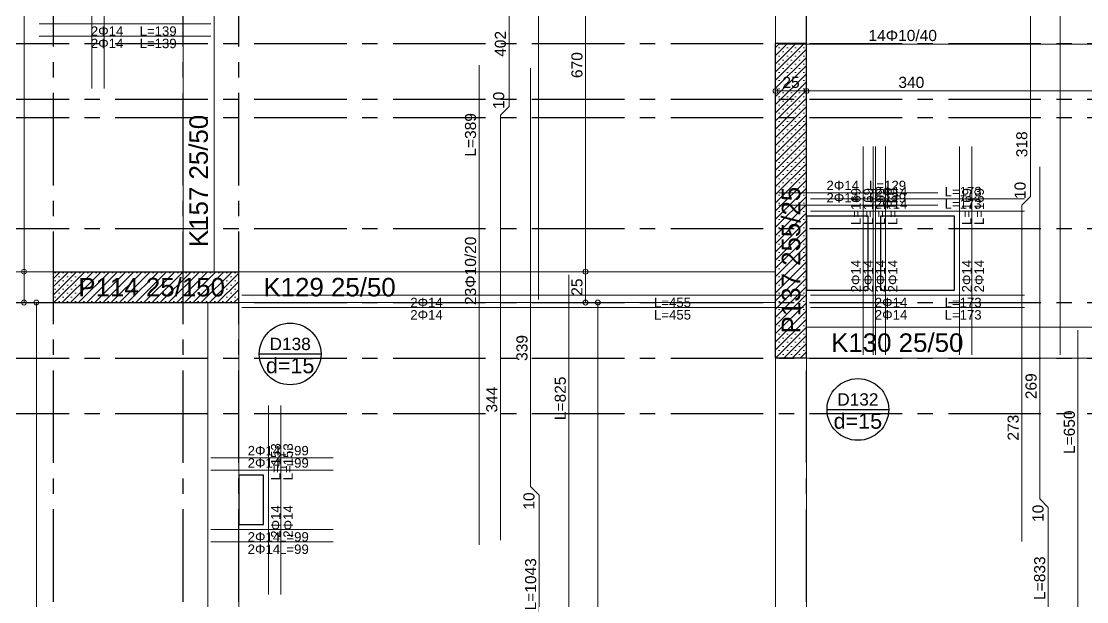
# Model space of a CAD drawing. Header units: millimetres. Extents: x 2232 to 85269, y -3593 to 5869.
# Drawn here: x 51229 to 52092, y 3495 to 3966 of the extents above; entities that cross this region are included whole.
import ezdxf

# ---------------------------------------------------------------- set-up
doc = ezdxf.new("R2010")
doc.units = ezdxf.units.MM
doc.linetypes.add('CENTER2', pattern=[112.5, 75, -12.5, 12.5, -12.5])
doc.linetypes.add('DASHDOT2', pattern=[12.7, 6.35, -3.175, 0, -3.175])
doc.layers.add('aks', color=251, linetype='DASHDOT2', lineweight=35)
for name, color, linetype in [('Donatı Topl. Uzun. Yazısı', 7, 'Continuous'), ('Donatı Uz. Yazısı', 7, 'Continuous'), ('Donatı Yazısı', 7, 'Continuous'), ('Donatı Çizgisi', 7, 'Continuous'), ('Döşeme', 7, 'Continuous'), ('Döşeme Boşluğu', 7, 'Continuous'), ('Kiriş', 7, 'Continuous'), ('Panel', 7, 'Continuous'), ('Standart', 7, 'Continuous'), ('Ölçülendirme', 7, 'Continuous')]:
    doc.layers.add(name, color=color, linetype=linetype)
doc.styles.add('arial_1_18', font='arial.ttf', dxfattribs={"height": 0.2})
pattern_1 = [(45, (0, 0), (-3.314563, 3.314563), []), (45, (3.3146, 0), (-3.314563, 3.314563), [0, -4.6875])]

# ---------------------------------------------------------------- blocks, each defined once
blk = doc.blocks.new('IDE382Entity2650')
at = {"layer": 'Döşeme Boşluğu', "color": 8, "linetype": 'Continuous', "lineweight": -3}
blk.add_lwpolyline([(1580, 815), (1580, 875)], dxfattribs=at)
blk = doc.blocks.new('IDE382Entity2651')
at = {"layer": 'Döşeme Boşluğu', "color": 8, "linetype": 'Continuous', "lineweight": -3}
blk.add_lwpolyline([(1580, 875), (1520, 875)], dxfattribs=at)
blk = doc.blocks.new('IDE382Entity2652')
at = {"layer": 'Döşeme Boşluğu', "color": 8, "linetype": 'Continuous', "lineweight": -3}
blk.add_lwpolyline([(1520, 875), (1520, 815)], dxfattribs=at)
blk = doc.blocks.new('IDE382Entity2653')
at = {"layer": 'Döşeme Boşluğu', "color": 8, "linetype": 'Continuous', "lineweight": -3}
blk.add_lwpolyline([(1520, 815), (1580, 815)], dxfattribs=at)
blk = doc.blocks.new('IDE382Entity2654')
at = {"layer": 'Donatı Çizgisi', "color": 5, "linetype": 'Continuous', "lineweight": 5}
blk.add_lwpolyline([(1516, 762.5), (1516, 931.59)], dxfattribs=at)
at = {"layer": 'Donatı Topl. Uzun. Yazısı', "color": 1, "linetype": 'Continuous', "lineweight": 5, "style": 'arial_1_18'}
blk.add_text('L=169', height=7.65, rotation=90, dxfattribs=at).set_placement((1513.88, 867.76))
at = {"layer": 'Donatı Yazısı', "color": 5, "linetype": 'Continuous', "lineweight": 5, "style": 'arial_1_18'}
blk.add_text('2Φ14', height=7.65, rotation=90, dxfattribs=at).set_placement((1513.88, 813.23))
blk = doc.blocks.new('IDE382Entity2655')
at = {"layer": 'Donatı Çizgisi', "color": 5, "linetype": 'Continuous', "lineweight": 5}
blk.add_lwpolyline([(1506, 762.5), (1506, 931.59)], dxfattribs=at)
at = {"layer": 'Donatı Topl. Uzun. Yazısı', "color": 1, "linetype": 'Continuous', "lineweight": 5, "style": 'arial_1_18'}
blk.add_text('L=169', height=7.65, rotation=90, dxfattribs=at).set_placement((1503.88, 867.76))
at = {"layer": 'Donatı Yazısı', "color": 5, "linetype": 'Continuous', "lineweight": 5, "style": 'arial_1_18'}
blk.add_text('2Φ14', height=7.65, rotation=90, dxfattribs=at).set_placement((1503.88, 813.23))
blk = doc.blocks.new('IDE382Entity2656')
at = {"layer": 'Donatı Çizgisi', "color": 5, "linetype": 'Continuous', "lineweight": 5}
blk.add_lwpolyline([(1463.41, 879), (1636.59, 879)], dxfattribs=at)
at = {"layer": 'Donatı Topl. Uzun. Yazısı', "color": 1, "linetype": 'Continuous', "lineweight": 5, "style": 'arial_1_18'}
blk.add_text('L=173', height=7.65, dxfattribs=at).set_placement((1571.94, 881.12))
at = {"layer": 'Donatı Yazısı', "color": 5, "linetype": 'Continuous', "lineweight": 5, "style": 'arial_1_18'}
blk.add_text('2Φ14', height=7.65, dxfattribs=at).set_placement((1515.36, 881.12))
blk = doc.blocks.new('IDE382Entity2657')
at = {"layer": 'Donatı Çizgisi', "color": 5, "linetype": 'Continuous', "lineweight": 5}
blk.add_lwpolyline([(1463.41, 889), (1636.59, 889)], dxfattribs=at)
at = {"layer": 'Donatı Topl. Uzun. Yazısı', "color": 1, "linetype": 'Continuous', "lineweight": 5, "style": 'arial_1_18'}
blk.add_text('L=173', height=7.65, dxfattribs=at).set_placement((1571.94, 891.12))
at = {"layer": 'Donatı Yazısı', "color": 5, "linetype": 'Continuous', "lineweight": 5, "style": 'arial_1_18'}
blk.add_text('2Φ14', height=7.65, dxfattribs=at).set_placement((1515.36, 891.12))
blk = doc.blocks.new('IDE382Entity2658')
at = {"layer": 'Donatı Çizgisi', "color": 5, "linetype": 'Continuous', "lineweight": 5}
blk.add_lwpolyline([(1584, 762.5), (1584, 931.59)], dxfattribs=at)
at = {"layer": 'Donatı Topl. Uzun. Yazısı', "color": 1, "linetype": 'Continuous', "lineweight": 5, "style": 'arial_1_18'}
blk.add_text('L=169', height=7.65, rotation=90, dxfattribs=at).set_placement((1593.78, 867.76))
at = {"layer": 'Donatı Yazısı', "color": 5, "linetype": 'Continuous', "lineweight": 5, "style": 'arial_1_18'}
blk.add_text('2Φ14', height=7.65, rotation=90, dxfattribs=at).set_placement((1593.78, 813.23))
blk = doc.blocks.new('IDE382Entity2659')
at = {"layer": 'Donatı Çizgisi', "color": 5, "linetype": 'Continuous', "lineweight": 5}
blk.add_lwpolyline([(1594, 762.5), (1594, 931.59)], dxfattribs=at)
at = {"layer": 'Donatı Topl. Uzun. Yazısı', "color": 1, "linetype": 'Continuous', "lineweight": 5, "style": 'arial_1_18'}
blk.add_text('L=169', height=7.65, rotation=90, dxfattribs=at).set_placement((1603.78, 867.76))
at = {"layer": 'Donatı Yazısı', "color": 5, "linetype": 'Continuous', "lineweight": 5, "style": 'arial_1_18'}
blk.add_text('2Φ14', height=7.65, rotation=90, dxfattribs=at).set_placement((1603.78, 813.23))
blk = doc.blocks.new('IDE382Entity2660')
at = {"layer": 'Donatı Çizgisi', "color": 5, "linetype": 'Continuous', "lineweight": 5}
blk.add_lwpolyline([(1463.41, 811), (1636.59, 811)], dxfattribs=at)
at = {"layer": 'Donatı Topl. Uzun. Yazısı', "color": 1, "linetype": 'Continuous', "lineweight": 5, "style": 'arial_1_18'}
blk.add_text('L=173', height=7.65, dxfattribs=at).set_placement((1571.94, 801.22))
at = {"layer": 'Donatı Yazısı', "color": 5, "linetype": 'Continuous', "lineweight": 5, "style": 'arial_1_18'}
blk.add_text('2Φ14', height=7.65, dxfattribs=at).set_placement((1515.36, 801.22))
blk = doc.blocks.new('IDE382Entity2661')
at = {"layer": 'Donatı Çizgisi', "color": 5, "linetype": 'Continuous', "lineweight": 5}
blk.add_lwpolyline([(1463.41, 801), (1636.59, 801)], dxfattribs=at)
at = {"layer": 'Donatı Topl. Uzun. Yazısı', "color": 1, "linetype": 'Continuous', "lineweight": 5, "style": 'arial_1_18'}
blk.add_text('L=173', height=7.65, dxfattribs=at).set_placement((1571.94, 791.22))
at = {"layer": 'Donatı Yazısı', "color": 5, "linetype": 'Continuous', "lineweight": 5, "style": 'arial_1_18'}
blk.add_text('2Φ14', height=7.65, dxfattribs=at).set_placement((1515.36, 791.22))
blk = doc.blocks.new('IDE382Entity2662')
at = {"layer": 'Döşeme Boşluğu', "color": 8, "linetype": 'Continuous', "lineweight": -3}
blk.add_lwpolyline([(1510, 815), (1510, 875)], dxfattribs=at)
blk = doc.blocks.new('IDE382Entity2663')
at = {"layer": 'Döşeme Boşluğu', "color": 8, "linetype": 'Continuous', "lineweight": -3}
blk.add_lwpolyline([(1510, 875), (1460, 875)], dxfattribs=at)
blk = doc.blocks.new('IDE382Entity2664')
at = {"layer": 'Döşeme Boşluğu', "color": 8, "linetype": 'Continuous', "lineweight": -3}
blk.add_lwpolyline([(1460, 875), (1460, 815)], dxfattribs=at)
blk = doc.blocks.new('IDE382Entity2665')
at = {"layer": 'Döşeme Boşluğu', "color": 8, "linetype": 'Continuous', "lineweight": -3}
blk.add_lwpolyline([(1460, 815), (1510, 815)], dxfattribs=at)
blk = doc.blocks.new('IDE382Entity2666')
at = {"layer": 'Donatı Çizgisi', "color": 5, "linetype": 'Continuous', "lineweight": 5}
blk.add_lwpolyline([(1437.5, 884), (1566.59, 884)], dxfattribs=at)
at = {"layer": 'Donatı Topl. Uzun. Yazısı', "color": 1, "linetype": 'Continuous', "lineweight": 5, "style": 'arial_1_18'}
blk.add_text('L=129', height=7.65, dxfattribs=at).set_placement((1510.76, 886.12))
at = {"layer": 'Donatı Yazısı', "color": 5, "linetype": 'Continuous', "lineweight": 5, "style": 'arial_1_18'}
blk.add_text('2Φ14', height=7.65, dxfattribs=at).set_placement((1476.23, 886.12))
blk = doc.blocks.new('IDE382Entity2667')
at = {"layer": 'Donatı Çizgisi', "color": 5, "linetype": 'Continuous', "lineweight": 5}
blk.add_lwpolyline([(1437.5, 894), (1566.59, 894)], dxfattribs=at)
at = {"layer": 'Donatı Topl. Uzun. Yazısı', "color": 1, "linetype": 'Continuous', "lineweight": 5, "style": 'arial_1_18'}
blk.add_text('L=129', height=7.65, dxfattribs=at).set_placement((1510.76, 896.12))
at = {"layer": 'Donatı Yazısı', "color": 5, "linetype": 'Continuous', "lineweight": 5, "style": 'arial_1_18'}
blk.add_text('2Φ14', height=7.65, dxfattribs=at).set_placement((1476.23, 896.12))
blk = doc.blocks.new('IDE382Entity2668')
at = {"layer": 'Donatı Çizgisi', "color": 5, "linetype": 'Continuous', "lineweight": 5}
blk.add_lwpolyline([(1514, 762.5), (1514, 931.59)], dxfattribs=at)
at = {"layer": 'Donatı Topl. Uzun. Yazısı', "color": 1, "linetype": 'Continuous', "lineweight": 5, "style": 'arial_1_18'}
blk.add_text('L=169', height=7.65, rotation=90, dxfattribs=at).set_placement((1523.78, 867.76))
at = {"layer": 'Donatı Yazısı', "color": 5, "linetype": 'Continuous', "lineweight": 5, "style": 'arial_1_18'}
blk.add_text('2Φ14', height=7.65, rotation=90, dxfattribs=at).set_placement((1523.78, 813.23))
blk = doc.blocks.new('IDE382Entity2669')
at = {"layer": 'Donatı Çizgisi', "color": 5, "linetype": 'Continuous', "lineweight": 5}
blk.add_lwpolyline([(1524, 762.5), (1524, 931.59)], dxfattribs=at)
at = {"layer": 'Donatı Topl. Uzun. Yazısı', "color": 1, "linetype": 'Continuous', "lineweight": 5, "style": 'arial_1_18'}
blk.add_text('L=169', height=7.65, rotation=90, dxfattribs=at).set_placement((1533.78, 867.76))
at = {"layer": 'Donatı Yazısı', "color": 5, "linetype": 'Continuous', "lineweight": 5, "style": 'arial_1_18'}
blk.add_text('2Φ14', height=7.65, rotation=90, dxfattribs=at).set_placement((1533.78, 813.23))
blk = doc.blocks.new('IDE382Entity2670')
at = {"layer": 'Donatı Çizgisi', "color": 5, "linetype": 'Continuous', "lineweight": 5}
blk.add_lwpolyline([(1002.5, 811), (1457.5, 811)], dxfattribs=at)
at = {"layer": 'Donatı Topl. Uzun. Yazısı', "color": 1, "linetype": 'Continuous', "lineweight": 5, "style": 'arial_1_18'}
blk.add_text('L=455', height=7.65, dxfattribs=at).set_placement((1336.48, 801.22))
at = {"layer": 'Donatı Yazısı', "color": 5, "linetype": 'Continuous', "lineweight": 5, "style": 'arial_1_18'}
blk.add_text('2Φ14', height=7.65, dxfattribs=at).set_placement((1139, 801.22))
blk = doc.blocks.new('IDE382Entity2671')
at = {"layer": 'Donatı Çizgisi', "color": 5, "linetype": 'Continuous', "lineweight": 5}
blk.add_lwpolyline([(1002.5, 801), (1457.5, 801)], dxfattribs=at)
at = {"layer": 'Donatı Topl. Uzun. Yazısı', "color": 1, "linetype": 'Continuous', "lineweight": 5, "style": 'arial_1_18'}
blk.add_text('L=455', height=7.65, dxfattribs=at).set_placement((1336.48, 791.22))
at = {"layer": 'Donatı Yazısı', "color": 5, "linetype": 'Continuous', "lineweight": 5, "style": 'arial_1_18'}
blk.add_text('2Φ14', height=7.65, dxfattribs=at).set_placement((1139, 791.22))
blk = doc.blocks.new('IDE382Entity2688')
at = {"layer": 'Donatı Çizgisi', "color": 5, "linetype": 'Continuous', "lineweight": 5}
blk.add_lwpolyline([(838.41, 1031), (977.5, 1031)], dxfattribs=at)
at = {"layer": 'Donatı Topl. Uzun. Yazısı', "color": 1, "linetype": 'Continuous', "lineweight": 5, "style": 'arial_1_18'}
blk.add_text('L=139', height=7.65, dxfattribs=at).set_placement((919.67, 1021.23))
at = {"layer": 'Donatı Yazısı', "color": 5, "linetype": 'Continuous', "lineweight": 5, "style": 'arial_1_18'}
blk.add_text('2Φ14', height=7.65, dxfattribs=at).set_placement((880.14, 1021.23))
blk = doc.blocks.new('IDE382Entity2689')
at = {"layer": 'Donatı Çizgisi', "color": 5, "linetype": 'Continuous', "lineweight": 5}
blk.add_lwpolyline([(838.41, 1021), (977.5, 1021)], dxfattribs=at)
at = {"layer": 'Donatı Topl. Uzun. Yazısı', "color": 1, "linetype": 'Continuous', "lineweight": 5, "style": 'arial_1_18'}
blk.add_text('L=139', height=7.65, dxfattribs=at).set_placement((919.67, 1011.23))
at = {"layer": 'Donatı Yazısı', "color": 5, "linetype": 'Continuous', "lineweight": 5, "style": 'arial_1_18'}
blk.add_text('2Φ14', height=7.65, dxfattribs=at).set_placement((880.14, 1011.23))
blk = doc.blocks.new('IDE382Entity2690')
at = {"layer": 'Donatı Çizgisi', "color": 5, "linetype": 'Continuous', "lineweight": 5}
blk.add_lwpolyline([(891, 978.41), (891, 1211.59)], dxfattribs=at)
at = {"layer": 'Donatı Topl. Uzun. Yazısı', "color": 1, "linetype": 'Continuous', "lineweight": 5, "style": 'arial_1_18'}
blk.add_text('L=233', height=7.65, rotation=90, dxfattribs=at).set_placement((888.87, 1169.92))
at = {"layer": 'Donatı Yazısı', "color": 5, "linetype": 'Continuous', "lineweight": 5, "style": 'arial_1_18'}
blk.add_text('2Φ14', height=7.65, rotation=90, dxfattribs=at).set_placement((888.87, 1048.36))
blk = doc.blocks.new('IDE382Entity2691')
at = {"layer": 'Donatı Çizgisi', "color": 5, "linetype": 'Continuous', "lineweight": 5}
blk.add_lwpolyline([(881, 978.41), (881, 1211.59)], dxfattribs=at)
at = {"layer": 'Donatı Topl. Uzun. Yazısı', "color": 1, "linetype": 'Continuous', "lineweight": 5, "style": 'arial_1_18'}
blk.add_text('L=233', height=7.65, rotation=90, dxfattribs=at).set_placement((878.87, 1169.92))
at = {"layer": 'Donatı Yazısı', "color": 5, "linetype": 'Continuous', "lineweight": 5, "style": 'arial_1_18'}
blk.add_text('2Φ14', height=7.65, rotation=90, dxfattribs=at).set_placement((878.87, 1048.36))
blk = doc.blocks.new('IDE382Entity2804')
at = {"layer": 'Kiriş', "color": 4, "linetype": 'Continuous', "lineweight": 5}
blk.add_lwpolyline([(1460, 760), (1800, 760)], dxfattribs=at)
blk = doc.blocks.new('IDE382Entity2805')
at = {"layer": 'Kiriş', "color": 4, "linetype": 'Continuous', "lineweight": 5}
blk.add_lwpolyline([(1460, 785), (1800, 785)], dxfattribs=at)
blk = doc.blocks.new('IDE382Entity2806')
at = {"layer": 'Kiriş', "color": 159, "linetype": 'Continuous', "lineweight": 5, "style": 'arial_1_18'}
blk.add_text('K130 25/50', height=15, dxfattribs=at).set_placement((1480, 765))
blk = doc.blocks.new('IDE382Entity2822')
at = {"layer": 'Kiriş', "color": 4, "linetype": 'Continuous', "lineweight": 5}
blk.add_lwpolyline([(1460, 1015), (1460, 1315)], dxfattribs=at)
blk = doc.blocks.new('IDE382Entity2823')
at = {"layer": 'Kiriş', "color": 4, "linetype": 'Continuous', "lineweight": 5}
blk.add_lwpolyline([(1435, 1015), (1435, 1315)], dxfattribs=at)
blk = doc.blocks.new('IDE382Entity2828')
at = {"layer": 'Kiriş', "color": 4, "linetype": 'Continuous', "lineweight": 5}
blk.add_lwpolyline([(980, 830), (980, 1500)], dxfattribs=at)
blk = doc.blocks.new('IDE382Entity2829')
at = {"layer": 'Kiriş', "color": 4, "linetype": 'Continuous', "lineweight": 5}
blk.add_lwpolyline([(955, 830), (955, 1500)], dxfattribs=at)
blk = doc.blocks.new('IDE382Entity2830')
at = {"layer": 'Kiriş', "color": 159, "linetype": 'Continuous', "lineweight": 5, "style": 'arial_1_18'}
blk.add_text('K157 25/50', height=15, rotation=90, dxfattribs=at).set_placement((975, 850))
blk = doc.blocks.new('IDE382Entity2834')
at = {"layer": 'Kiriş', "color": 4, "linetype": 'Continuous', "lineweight": 5}
blk.add_lwpolyline([(1460, 285), (1460, 760)], dxfattribs=at)
blk = doc.blocks.new('IDE382Entity2835')
at = {"layer": 'Kiriş', "color": 4, "linetype": 'Continuous', "lineweight": 5}
blk.add_lwpolyline([(1435, 285), (1435, 760)], dxfattribs=at)
blk = doc.blocks.new('IDE382Entity2837')
at = {"layer": 'Kiriş', "color": 4, "linetype": 'Continuous', "lineweight": 5}
blk.add_lwpolyline([(1000, 280), (1000, 805)], dxfattribs=at)
blk = doc.blocks.new('IDE382Entity2838')
at = {"layer": 'Kiriş', "color": 4, "linetype": 'Continuous', "lineweight": 5}
blk.add_lwpolyline([(975, 280), (975, 805)], dxfattribs=at)
blk = doc.blocks.new('IDE382Entity2840')
at = {"layer": 'Kiriş', "color": 4, "linetype": 'Continuous', "lineweight": 5}
blk.add_lwpolyline([(1000, 805), (1435, 805)], dxfattribs=at)
blk = doc.blocks.new('IDE382Entity2841')
at = {"layer": 'Kiriş', "color": 4, "linetype": 'Continuous', "lineweight": 5}
blk.add_lwpolyline([(1000, 830), (1435, 830)], dxfattribs=at)
blk = doc.blocks.new('IDE382Entity2842')
at = {"layer": 'Kiriş', "color": 159, "linetype": 'Continuous', "lineweight": 5, "style": 'arial_1_18'}
blk.add_text('K129 25/50', height=15, dxfattribs=at).set_placement((1020, 810))
blk = doc.blocks.new('IDE382Entity2843')
at = {"layer": 'Kiriş', "color": 4, "linetype": 'Continuous', "lineweight": 5}
blk.add_lwpolyline([(550, 805), (850, 805)], dxfattribs=at)
blk = doc.blocks.new('IDE382Entity2844')
at = {"layer": 'Kiriş', "color": 4, "linetype": 'Continuous', "lineweight": 5}
blk.add_lwpolyline([(550, 830), (850, 830)], dxfattribs=at)
blk = doc.blocks.new('IDE382Entity3092')
at = {"layer": 'Panel', "linetype": 'Continuous', "lineweight": 5}
h = blk.add_hatch(dxfattribs=at)
h.set_pattern_fill('SACNCR', color=163, scale=50, style=0)
h.set_pattern_definition(pattern_1)
h.paths.add_polyline_path([(850, 830), (1000, 830), (1000, 805), (850, 805)])
blk = doc.blocks.new('IDE382Entity3093')
at = {"layer": 'Panel', "color": 164, "linetype": 'Continuous', "lineweight": -3}
blk.add_lwpolyline([(850, 805), (850, 830)], dxfattribs=at)
blk = doc.blocks.new('IDE382Entity3094')
at = {"layer": 'Panel', "color": 164, "linetype": 'Continuous', "lineweight": -3}
blk.add_lwpolyline([(850, 805), (1000, 805)], dxfattribs=at)
blk = doc.blocks.new('IDE382Entity3095')
at = {"layer": 'Panel', "color": 164, "linetype": 'Continuous', "lineweight": -3}
blk.add_lwpolyline([(1000, 805), (1000, 830)], dxfattribs=at)
blk = doc.blocks.new('IDE382Entity3096')
at = {"layer": 'Panel', "color": 164, "linetype": 'Continuous', "lineweight": -3}
blk.add_lwpolyline([(850, 830), (1000, 830)], dxfattribs=at)
blk = doc.blocks.new('IDE382Entity3097')
at = {"layer": 'Panel', "color": 159, "linetype": 'Continuous', "lineweight": -3, "style": 'arial_1_18'}
blk.add_text('P114 25/150', height=15, dxfattribs=at).set_placement((870, 810))
blk = doc.blocks.new('IDE382Entity3098')
at = {"layer": 'Panel', "linetype": 'Continuous', "lineweight": 5}
h = blk.add_hatch(dxfattribs=at)
h.set_pattern_fill('SACNCR', color=163, scale=50, style=0)
h.set_pattern_definition(pattern_1)
h.paths.add_polyline_path([(1435, 760), (1435, 1015), (1460, 1015), (1460, 760)])
blk = doc.blocks.new('IDE382Entity3099')
at = {"layer": 'Panel', "color": 164, "linetype": 'Continuous', "lineweight": -3}
blk.add_lwpolyline([(1460, 760), (1435, 760)], dxfattribs=at)
blk = doc.blocks.new('IDE382Entity3100')
at = {"layer": 'Panel', "color": 164, "linetype": 'Continuous', "lineweight": -3}
blk.add_lwpolyline([(1460, 760), (1460, 1015)], dxfattribs=at)
blk = doc.blocks.new('IDE382Entity3101')
at = {"layer": 'Panel', "color": 164, "linetype": 'Continuous', "lineweight": -3}
blk.add_lwpolyline([(1460, 1015), (1435, 1015)], dxfattribs=at)
blk = doc.blocks.new('IDE382Entity3102')
at = {"layer": 'Panel', "color": 164, "linetype": 'Continuous', "lineweight": -3}
blk.add_lwpolyline([(1435, 760), (1435, 1015)], dxfattribs=at)
blk = doc.blocks.new('IDE382Entity3103')
at = {"layer": 'Panel', "color": 159, "linetype": 'Continuous', "lineweight": -3, "style": 'arial_1_18'}
blk.add_text('P137 255/25', height=15, rotation=90, dxfattribs=at).set_placement((1455, 780))
blk = doc.blocks.new('IDE382Entity3322')
at = {"layer": 'aks', "color": 251, "linetype": 'CENTER2', "lineweight": -3}
blk.add_lwpolyline([(0, 805), (3260, 805)], dxfattribs=at)
blk = doc.blocks.new('IDE382Entity3329')
at = {"layer": 'aks', "color": 251, "linetype": 'CENTER2', "lineweight": -3}
blk.add_lwpolyline([(0, 955), (3260, 955)], dxfattribs=at)
blk = doc.blocks.new('IDE382Entity3350')
at = {"layer": 'aks', "color": 251, "linetype": 'CENTER2', "lineweight": -3}
blk.add_lwpolyline([(0, 760), (3260, 760)], dxfattribs=at)
blk = doc.blocks.new('IDE382Entity3357')
at = {"layer": 'aks', "color": 251, "linetype": 'CENTER2', "lineweight": -3}
blk.add_lwpolyline([(0, 1015), (3260, 1015)], dxfattribs=at)
blk = doc.blocks.new('IDE382Entity3371')
at = {"layer": 'aks', "color": 251, "linetype": 'CENTER2', "lineweight": -3}
blk.add_lwpolyline([(0, 970), (3260, 970)], dxfattribs=at)
blk = doc.blocks.new('IDE382Entity3378')
at = {"layer": 'aks', "color": 251, "linetype": 'CENTER2', "lineweight": -3}
blk.add_lwpolyline([(0, 715), (3260, 715)], dxfattribs=at)
blk = doc.blocks.new('IDE382Entity3385')
at = {"layer": 'aks', "color": 251, "linetype": 'CENTER2', "lineweight": -3}
blk.add_lwpolyline([(0, 865), (3260, 865)], dxfattribs=at)
blk = doc.blocks.new('IDE382Entity3413')
at = {"layer": 'aks', "color": 251, "linetype": 'CENTER2', "lineweight": -3}
blk.add_lwpolyline([(1000, 0), (1000, 2330)], dxfattribs=at)
blk = doc.blocks.new('IDE382Entity3420')
at = {"layer": 'aks', "color": 251, "linetype": 'CENTER2', "lineweight": -3}
blk.add_lwpolyline([(850, 0), (850, 2330)], dxfattribs=at)
blk = doc.blocks.new('IDE382Entity3427')
at = {"layer": 'aks', "color": 251, "linetype": 'CENTER2', "lineweight": -3}
blk.add_lwpolyline([(1460, 0), (1460, 2330)], dxfattribs=at)
blk = doc.blocks.new('IDE382Entity3476')
at = {"layer": 'aks', "color": 251, "linetype": 'CENTER2', "lineweight": -3}
blk.add_lwpolyline([(955, 0), (955, 2330)], dxfattribs=at)
blk = doc.blocks.new('IDE382Entity3487')
at = {"layer": 'Döşeme', "color": 117, "linetype": 'Continuous', "lineweight": -3}
blk.add_lwpolyline([(1016.67, 763.33), (1066.67, 763.33)], dxfattribs=at)
blk.add_circle((1041.67, 763.33), 25, dxfattribs=at)
at = {"layer": 'Döşeme', "color": 178, "linetype": 'Continuous', "lineweight": -3, "style": 'arial_1_18'}
blk.add_text('D138', height=10, dxfattribs=at).set_placement((1024.97, 766.46))
at = {"layer": 'Döşeme', "color": 164, "linetype": 'Continuous', "lineweight": -3, "style": 'arial_1_18'}
blk.add_text('d=15', height=12.5, dxfattribs=at).set_placement((1022, 747.71))
blk = doc.blocks.new('IDE382Entity3503')
at = {"layer": 'Döşeme', "color": 117, "linetype": 'Continuous', "lineweight": -3}
blk.add_lwpolyline([(1476.67, 718.33), (1526.67, 718.33)], dxfattribs=at)
blk.add_circle((1501.67, 718.33), 25, dxfattribs=at)
at = {"layer": 'Döşeme', "color": 178, "linetype": 'Continuous', "lineweight": -3, "style": 'arial_1_18'}
blk.add_text('D132', height=10, dxfattribs=at).set_placement((1484.97, 721.46))
at = {"layer": 'Döşeme', "color": 164, "linetype": 'Continuous', "lineweight": -3, "style": 'arial_1_18'}
blk.add_text('d=15', height=12.5, dxfattribs=at).set_placement((1482, 702.71))
blk = doc.blocks.new('IDE382Entity3611')
at = {"layer": 'Döşeme Boşluğu', "color": 8, "linetype": 'Continuous', "lineweight": -3}
blk.add_lwpolyline([(1020, 625), (1020, 665)], dxfattribs=at)
blk = doc.blocks.new('IDE382Entity3612')
at = {"layer": 'Döşeme Boşluğu', "color": 8, "linetype": 'Continuous', "lineweight": -3}
blk.add_lwpolyline([(1020, 665), (1000, 665)], dxfattribs=at)
blk = doc.blocks.new('IDE382Entity3613')
at = {"layer": 'Döşeme Boşluğu', "color": 8, "linetype": 'Continuous', "lineweight": -3}
blk.add_lwpolyline([(1000, 665), (1000, 625)], dxfattribs=at)
blk = doc.blocks.new('IDE382Entity3614')
at = {"layer": 'Döşeme Boşluğu', "color": 8, "linetype": 'Continuous', "lineweight": -3}
blk.add_lwpolyline([(1000, 625), (1020, 625)], dxfattribs=at)
blk = doc.blocks.new('IDE382Entity3615')
at = {"layer": 'Donatı Çizgisi', "color": 5, "linetype": 'Continuous', "lineweight": 5}
blk.add_lwpolyline([(977.5, 669), (1076.59, 669)], dxfattribs=at)
at = {"layer": 'Donatı Topl. Uzun. Yazısı', "color": 1, "linetype": 'Continuous', "lineweight": 5, "style": 'arial_1_18'}
blk.add_text('L=99', height=7.65, dxfattribs=at).set_placement((1032.7, 671.13))
at = {"layer": 'Donatı Yazısı', "color": 5, "linetype": 'Continuous', "lineweight": 5, "style": 'arial_1_18'}
blk.add_text('2Φ14', height=7.65, dxfattribs=at).set_placement((1007.23, 671.13))
blk = doc.blocks.new('IDE382Entity3616')
at = {"layer": 'Donatı Çizgisi', "color": 5, "linetype": 'Continuous', "lineweight": 5}
blk.add_lwpolyline([(977.5, 679), (1076.59, 679)], dxfattribs=at)
at = {"layer": 'Donatı Topl. Uzun. Yazısı', "color": 1, "linetype": 'Continuous', "lineweight": 5, "style": 'arial_1_18'}
blk.add_text('L=99', height=7.65, dxfattribs=at).set_placement((1032.7, 681.13))
at = {"layer": 'Donatı Yazısı', "color": 5, "linetype": 'Continuous', "lineweight": 5, "style": 'arial_1_18'}
blk.add_text('2Φ14', height=7.65, dxfattribs=at).set_placement((1007.23, 681.13))
blk = doc.blocks.new('IDE382Entity3617')
at = {"layer": 'Donatı Çizgisi', "color": 5, "linetype": 'Continuous', "lineweight": 5}
blk.add_lwpolyline([(1024, 568.41), (1024, 721.59)], dxfattribs=at)
at = {"layer": 'Donatı Topl. Uzun. Yazısı', "color": 1, "linetype": 'Continuous', "lineweight": 5, "style": 'arial_1_18'}
blk.add_text('L=153', height=7.65, rotation=90, dxfattribs=at).set_placement((1033.78, 660.94))
at = {"layer": 'Donatı Yazısı', "color": 5, "linetype": 'Continuous', "lineweight": 5, "style": 'arial_1_18'}
blk.add_text('2Φ14', height=7.65, rotation=90, dxfattribs=at).set_placement((1033.78, 614.36))
blk = doc.blocks.new('IDE382Entity3618')
at = {"layer": 'Donatı Çizgisi', "color": 5, "linetype": 'Continuous', "lineweight": 5}
blk.add_lwpolyline([(1034, 568.41), (1034, 721.59)], dxfattribs=at)
at = {"layer": 'Donatı Topl. Uzun. Yazısı', "color": 1, "linetype": 'Continuous', "lineweight": 5, "style": 'arial_1_18'}
blk.add_text('L=153', height=7.65, rotation=90, dxfattribs=at).set_placement((1043.78, 660.94))
at = {"layer": 'Donatı Yazısı', "color": 5, "linetype": 'Continuous', "lineweight": 5, "style": 'arial_1_18'}
blk.add_text('2Φ14', height=7.65, rotation=90, dxfattribs=at).set_placement((1043.78, 614.36))
blk = doc.blocks.new('IDE382Entity3619')
at = {"layer": 'Donatı Çizgisi', "color": 5, "linetype": 'Continuous', "lineweight": 5}
blk.add_lwpolyline([(977.5, 621), (1076.59, 621)], dxfattribs=at)
at = {"layer": 'Donatı Topl. Uzun. Yazısı', "color": 1, "linetype": 'Continuous', "lineweight": 5, "style": 'arial_1_18'}
blk.add_text('L=99', height=7.65, dxfattribs=at).set_placement((1032.7, 611.22))
at = {"layer": 'Donatı Yazısı', "color": 5, "linetype": 'Continuous', "lineweight": 5, "style": 'arial_1_18'}
blk.add_text('2Φ14', height=7.65, dxfattribs=at).set_placement((1007.23, 611.22))
blk = doc.blocks.new('IDE382Entity3620')
at = {"layer": 'Donatı Çizgisi', "color": 5, "linetype": 'Continuous', "lineweight": 5}
blk.add_lwpolyline([(977.5, 611), (1076.59, 611)], dxfattribs=at)
at = {"layer": 'Donatı Topl. Uzun. Yazısı', "color": 1, "linetype": 'Continuous', "lineweight": 5, "style": 'arial_1_18'}
blk.add_text('L=99', height=7.65, dxfattribs=at).set_placement((1032.7, 601.22))
at = {"layer": 'Donatı Yazısı', "color": 5, "linetype": 'Continuous', "lineweight": 5, "style": 'arial_1_18'}
blk.add_text('2Φ14', height=7.65, dxfattribs=at).set_placement((1007.23, 601.22))
blk = doc.blocks.new('IDE382Entity3859')
at = {"layer": 'Donatı Çizgisi', "color": 5, "linetype": 'Continuous', "lineweight": 5}
for points in [[(1243, 807.5), (1243, 1522.5)], [(1219, 964), (1219, 1366)], [(1665.5, 762.5), (1665.5, 1337.5)], [(1641.5, 891), (1641.5, 1209)], [(1437.5, 1014.5), (1822.5, 1014.5)], [(1194.8, 608.5), (1194.8, 997.5)], [(1236.5, 656), (1236.5, 995)], [(1212, 957), (1219, 964)], [(1212, 612.5), (1212, 957)], [(1649, 646), (1649, 915)], [(1634.5, 884), (1641.5, 891)], [(1634.5, 611.25), (1634.5, 884)], [(1267.5, 2.5), (1267.5, 827.5)], [(1680, 132.5), (1680, 782.5)], [(1243.5, 649), (1236.5, 656)], [(1243.5, 136.43), (1243.5, 649)], [(1656, 639), (1649, 646)], [(1656, 241.43), (1656, 639)]]:
    blk.add_lwpolyline(points, dxfattribs=at)
at = {"layer": 'Donatı Topl. Uzun. Yazısı', "color": 1, "linetype": 'Continuous', "lineweight": 5, "style": 'arial_1_18'}
for s, p in [('L=389', (1192.3, 923.29)), ('L=825', (1265, 709.69)), ('L=650', (1677.5, 682.19)), ('L=1043', (1241, 555.44)), ('L=833', (1653.5, 563.93))]:
    blk.add_text(s, height=9, rotation=90, dxfattribs=at).set_placement(p)
at = {"layer": 'Donatı Uz. Yazısı', "color": 5, "linetype": 'Continuous', "lineweight": 5, "style": 'arial_1_18'}
for s, p in [('402', (1216.5, 1004.2)), ('10', (1215.13, 961.9)), ('318', (1639, 922.8)), ('10', (1637.63, 888.9)), ('339', (1234, 757.7)), ('269', (1646.5, 726.7)), ('344', (1209.5, 715.85)), ('273', (1632, 693.08)), ('10', (1239.63, 637.12)), ('10', (1652.13, 627.12))]:
    blk.add_text(s, height=9, rotation=90, dxfattribs=at).set_placement(p)
at = {"layer": 'Donatı Yazısı', "color": 5, "linetype": 'Continuous', "lineweight": 5, "style": 'arial_1_18'}
blk.add_text('14Φ10/40', height=9, dxfattribs=at).set_placement((1510.27, 1017))
blk.add_text('23Φ10/20', height=9, rotation=90, dxfattribs=at).set_placement((1192.3, 803))
blk = doc.blocks.new('IDE382Entity3860')
at = {"layer": 'Ölçülendirme', "color": 1, "linetype": 'Continuous', "lineweight": 5}
for points in [[(826, 805), (826, 1500)], [(1281, 805), (1281, 1500)], [(1435, 976.5), (1825, 976.5)], [(836, 240), (836, 805)], [(1291, 0), (1291, 805)]]:
    blk.add_lwpolyline(points, dxfattribs=at)
for centre in [(1435, 976.5), (1460, 976.5), (826, 830), (1281, 830), (826, 805), (836, 805), (1281, 805), (1291, 805)]:
    blk.add_circle(centre, 2, dxfattribs=at)
at = {"layer": 'Ölçülendirme', "color": 1, "linetype": 'Continuous', "lineweight": 5, "style": 'arial_1_18'}
for s, p in [('670', (1278.5, 987.01)), ('25', (1278.5, 810.51))]:
    blk.add_text(s, height=9, rotation=90, dxfattribs=at).set_placement(p)
for s, p in [('25', (1440.51, 979)), ('340', (1534.51, 979))]:
    blk.add_text(s, height=9, dxfattribs=at).set_placement(p)

msp = doc.modelspace()

# ---------------------------------------------------------------- block references
at = {"layer": 'aks'}
for name in ['IDE382Entity3420', 'IDE382Entity3476', 'IDE382Entity3413', 'IDE382Entity3427', 'IDE382Entity3357', 'IDE382Entity3371', 'IDE382Entity3329', 'IDE382Entity3385', 'IDE382Entity3322', 'IDE382Entity3350', 'IDE382Entity3378']:
    msp.add_blockref(name, (50405.18, 2932.89), dxfattribs=at)
at = {"layer": 'Döşeme'}
for name in ['IDE382Entity3487', 'IDE382Entity3503']:
    msp.add_blockref(name, (50405.18, 2932.89), dxfattribs=at)
at = {"layer": 'Döşeme Boşluğu'}
for name in ['IDE382Entity2663', 'IDE382Entity2664', 'IDE382Entity2662', 'IDE382Entity2651', 'IDE382Entity2652', 'IDE382Entity2650', 'IDE382Entity2665', 'IDE382Entity2653', 'IDE382Entity3612', 'IDE382Entity3613', 'IDE382Entity3611', 'IDE382Entity3614']:
    msp.add_blockref(name, (50405.18, 2932.89), dxfattribs=at)
at = {"layer": 'Kiriş'}
for name in ['IDE382Entity2829', 'IDE382Entity2828', 'IDE382Entity2823', 'IDE382Entity2822', 'IDE382Entity2830', 'IDE382Entity2844', 'IDE382Entity2841', 'IDE382Entity2842', 'IDE382Entity2843', 'IDE382Entity2838', 'IDE382Entity2837', 'IDE382Entity2840', 'IDE382Entity2805', 'IDE382Entity2806', 'IDE382Entity2835', 'IDE382Entity2804', 'IDE382Entity2834']:
    msp.add_blockref(name, (50405.18, 2932.89), dxfattribs=at)
at = {"layer": 'Panel'}
for name in ['IDE382Entity3098', 'IDE382Entity3101', 'IDE382Entity3102', 'IDE382Entity3100', 'IDE382Entity3103', 'IDE382Entity3092', 'IDE382Entity3093', 'IDE382Entity3096', 'IDE382Entity3097', 'IDE382Entity3095', 'IDE382Entity3094', 'IDE382Entity3099']:
    msp.add_blockref(name, (50405.18, 2932.89), dxfattribs=at)
at = {"layer": 'Standart'}
for name in ['IDE382Entity3860', 'IDE382Entity3859', 'IDE382Entity2691', 'IDE382Entity2690', 'IDE382Entity2688', 'IDE382Entity2689', 'IDE382Entity2655', 'IDE382Entity2654', 'IDE382Entity2668', 'IDE382Entity2669', 'IDE382Entity2658', 'IDE382Entity2659', 'IDE382Entity2667', 'IDE382Entity2666', 'IDE382Entity2657', 'IDE382Entity2656', 'IDE382Entity2670', 'IDE382Entity2660', 'IDE382Entity2671', 'IDE382Entity2661', 'IDE382Entity3617', 'IDE382Entity3618', 'IDE382Entity3616', 'IDE382Entity3615', 'IDE382Entity3619', 'IDE382Entity3620']:
    msp.add_blockref(name, (50405.18, 2932.89), dxfattribs=at)

doc.saveas('drawing.dxf')
